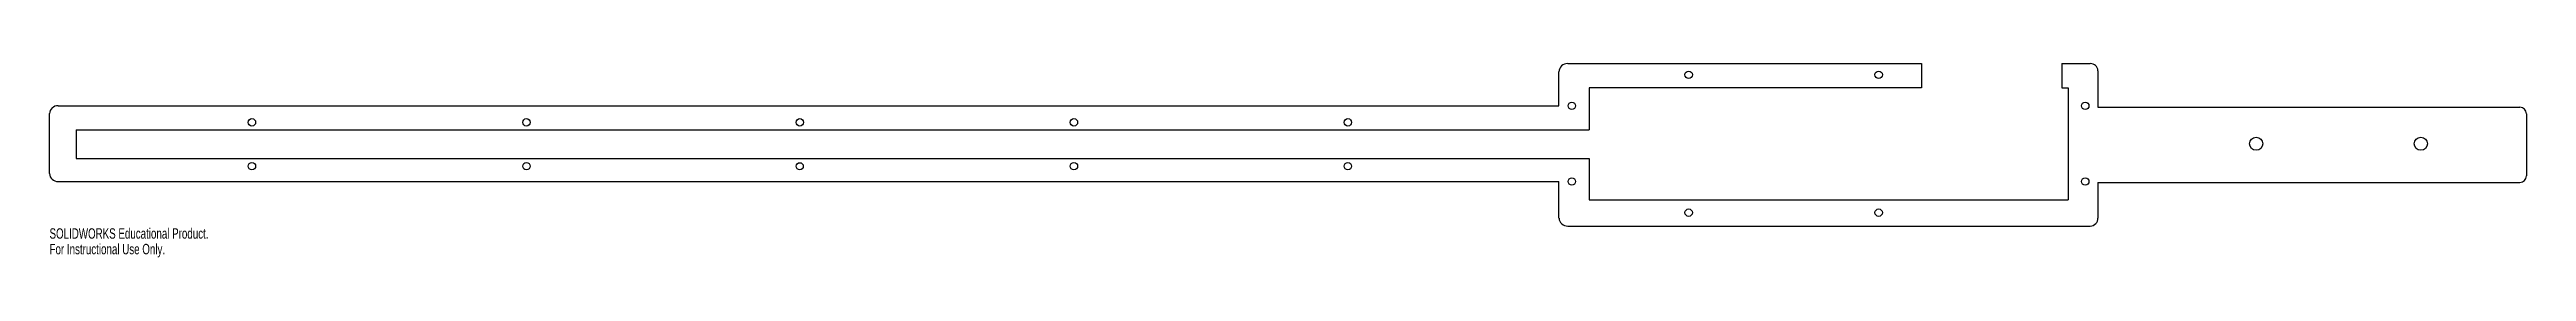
# Model space of a CAD drawing. Header units: inches. Extents: x 0 to 45.2, y 1.8 to 5.3.
import ezdxf

# ---------------------------------------------------------------- set-up
doc = ezdxf.new("R2010")
doc.units = ezdxf.units.IN
doc.header["$MEASUREMENT"] = 0
doc.styles.add('SLDTEXTSTYLE0', font='TXT', dxfattribs={"width": 0.7})

msp = doc.modelspace()

# ---------------------------------------------------------------- linework, layer by layer
at = {"color": 7, "linetype": 'Continuous', "lineweight": 25}
for p, q in [((27.557, 4.574), (27.557, 5.193)), ((27.718, 5.347), (34.171, 5.347)), ((34.171, 5.347), (34.171, 4.903)), ((36.735, 5.347), (37.252, 5.347)), ((36.735, 5.347), (36.735, 4.903)), ((37.391, 5.216), (37.391, 4.547)), ((0.169, 4.574), (27.557, 4.574)), ((28.111, 4.903), (28.111, 4.134)), ((34.171, 4.903), (28.111, 4.903)), ((36.735, 4.903), (36.85, 4.903)), ((36.85, 4.903), (36.85, 2.855)), ((37.391, 4.547), (45.091, 4.547)), ((0.014, 3.333), (0.014, 4.431)), ((0.501, 4.134), (0.501, 3.609)), ((0.501, 4.134), (28.111, 4.134)), ((45.211, 4.427), (45.211, 3.292)), ((0.169, 3.189), (27.557, 3.189)), ((0.501, 3.609), (28.111, 3.609)), ((27.557, 2.52), (27.557, 3.189)), ((28.111, 3.609), (28.111, 2.855)), ((37.391, 3.172), (45.091, 3.172)), ((37.391, 3.172), (37.391, 2.52)), ((28.111, 2.855), (36.85, 2.855)), ((27.718, 2.372), (37.252, 2.372))]:
    msp.add_line(p, q, dxfattribs=at)
for centre, radius in [((29.924, 5.142), 0.0677), ((33.391, 5.142), 0.0677), ((27.791, 4.574), 0.0677), ((37.161, 4.574), 0.0677), ((3.707, 4.271), 0.0677), ((8.716, 4.271), 0.0677), ((13.704, 4.271), 0.0677), ((18.707, 4.271), 0.0677), ((23.706, 4.271), 0.0677), ((40.28, 3.879), 0.12), ((43.284, 3.879), 0.12), ((3.707, 3.468), 0.0677), ((8.716, 3.468), 0.0677), ((13.704, 3.468), 0.0643), ((18.707, 3.468), 0.0677), ((23.706, 3.468), 0.0677), ((27.791, 3.189), 0.0677), ((37.161, 3.189), 0.0677), ((29.924, 2.618), 0.0677), ((33.391, 2.618), 0.0677)]:
    msp.add_circle(centre, radius, dxfattribs=at)
for centre, radius, start, end in [((27.714, 5.19), 0.157, 88.8814, 178.8814), ((37.256, 5.211), 0.136, 1.7374, 91.7374), ((0.163, 4.425), 0.149, 87.7937, 177.7937), ((45.091, 4.427), 0.12, 360, 90), ((0.163, 3.338), 0.149, 182.197, 272.197), ((45.091, 3.292), 0.12, 270, 0), ((27.712, 2.526), 0.154, 182.1977, 272.1977), ((37.247, 2.516), 0.144, 271.7059, 1.7059)]:
    msp.add_arc(centre, radius, start, end, dxfattribs=at)

# ---------------------------------------------------------------- texts
at = {"color": 7, "linetype": 'Continuous', "char_height": 0.1903, "attachment_point": 1, "style": 'SLDTEXTSTYLE0'}
for s, insert in [('SOLIDWORKS Educational Product.', (0.014, 2.332)), ('For Instructional Use Only.', (0.014, 2.046))]:
    msp.add_mtext(s, dxfattribs=dict(at, insert=insert))

doc.saveas('drawing.dxf')
